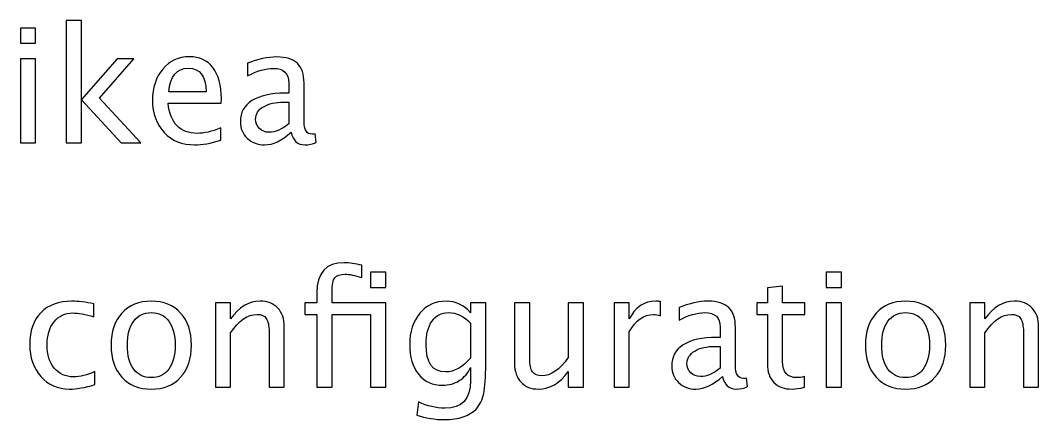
# Model space of a CAD drawing. Header units: centimetres. Extents: x -70 to 51, y -60 to 73.
# Drawn here: x 17.53 to 50.09, y 59.83 to 72.59 of the extents above; entities that cross this region are included whole.
import ezdxf

# ---------------------------------------------------------------- set-up
doc = ezdxf.new("R2010")
doc.units = ezdxf.units.CM
doc.header["$MEASUREMENT"] = 0
doc.layers.add('Layer 1', color=7, linetype='Continuous')

msp = doc.modelspace()

# ---------------------------------------------------------------- linework, layer by layer
at = {"layer": 'Layer 1'}
for points, knots in [([(17.53383, 71.8556), (17.53383, 71.8556), (17.53383, 72.34328), (17.53383, 72.34328), (17.53383, 72.34328), (17.53383, 72.34328), (18.02151, 72.34328), (18.02151, 72.34328), (18.02151, 72.34328), (18.02151, 72.34328), (18.02151, 71.8556), (18.02151, 71.8556), (18.02151, 71.8556), (18.02151, 71.8556), (17.53383, 71.8556), (17.53383, 71.8556)], [0, 0, 0, 0, 0.2, 0.2, 0.2, 0.2, 0.4, 0.4, 0.4, 0.4, 0.6, 0.6, 0.6, 0.6, 1, 1, 1, 1]), ([(19.00195, 68.67044), (19.00195, 68.67044), (19.00195, 72.58712), (19.00195, 72.58712), (19.00195, 72.58712), (19.00195, 72.58712), (19.48963, 72.58712), (19.48963, 72.58712), (19.48963, 72.58712), (19.48963, 72.58712), (19.48963, 70.05643), (19.48963, 70.05643), (19.48963, 70.05643), (19.48963, 70.05643), (20.63263, 71.36284), (20.63263, 71.36284), (20.63263, 71.36284), (20.63263, 71.36284), (21.15926, 71.36284), (21.15926, 71.36284), (21.15926, 71.36284), (21.15926, 71.36284), (20.06706, 70.10639), (20.06706, 70.10639), (20.06706, 70.10639), (20.06706, 70.10639), (21.38786, 68.67044), (21.38786, 68.67044), (21.38786, 68.67044), (21.38786, 68.67044), (20.75963, 68.67044), (20.75963, 68.67044), (20.75963, 68.67044), (20.75963, 68.67044), (19.48963, 70.05135), (19.48963, 70.05135), (19.48963, 70.05135), (19.48963, 70.05135), (19.48963, 68.67044), (19.48963, 68.67044), (19.48963, 68.67044), (19.48963, 68.67044), (19.00195, 68.67044), (19.00195, 68.67044)], [0, 0, 0, 0, 0.08333333, 0.08333333, 0.08333333, 0.08333333, 0.16666667, 0.16666667, 0.16666667, 0.16666667, 0.25, 0.25, 0.25, 0.25, 0.33333333, 0.33333333, 0.33333333, 0.33333333, 0.41666667, 0.41666667, 0.41666667, 0.41666667, 0.5, 0.5, 0.5, 0.5, 0.58333333, 0.58333333, 0.58333333, 0.58333333, 0.66666667, 0.66666667, 0.66666667, 0.66666667, 0.75, 0.75, 0.75, 0.75, 0.83333333, 0.83333333, 0.83333333, 0.83333333, 1, 1, 1, 1]), ([(17.53383, 68.67044), (17.53383, 68.67044), (17.53383, 71.36284), (17.53383, 71.36284), (17.53383, 71.36284), (17.53383, 71.36284), (18.02151, 71.36284), (18.02151, 71.36284), (18.02151, 71.36284), (18.02151, 71.36284), (18.02151, 68.67044), (18.02151, 68.67044), (18.02151, 68.67044), (18.02151, 68.67044), (17.53383, 68.67044), (17.53383, 68.67044)], [0, 0, 0, 0, 0.2, 0.2, 0.2, 0.2, 0.4, 0.4, 0.4, 0.4, 0.6, 0.6, 0.6, 0.6, 1, 1, 1, 1]), ([(23.94733, 68.7568), (23.61967, 68.65859), (23.33942, 68.60948), (23.10574, 68.60948), (23.10574, 68.60948), (22.70696, 68.60948), (22.38269, 68.74156), (22.13292, 69.00487), (22.13292, 69.00487), (21.88316, 69.26819), (21.75785, 69.60939), (21.75785, 70.02934), (21.75785, 70.02934), (21.75785, 70.43659), (21.86792, 70.77102), (22.0889, 71.03264), (22.0889, 71.03264), (22.30988, 71.29341), (22.59266, 71.4238), (22.93726, 71.4238), (22.93726, 71.4238), (23.26322, 71.4238), (23.51553, 71.30781), (23.69333, 71.07582), (23.69333, 71.07582), (23.87113, 70.84383), (23.96003, 70.51533), (23.96003, 70.08945), (23.96003, 70.08945), (23.96003, 70.08945), (23.95749, 69.94044), (23.95749, 69.94044), (23.95749, 69.94044), (23.95749, 69.94044), (22.25569, 69.94044), (22.25569, 69.94044), (22.25569, 69.94044), (22.32681, 69.29697), (22.64092, 68.97524), (23.19718, 68.97524), (23.19718, 68.97524), (23.40123, 68.97524), (23.651, 69.03281), (23.94733, 69.14796), (23.94733, 69.14796), (23.94733, 69.14796), (23.94733, 68.7568), (23.94733, 68.7568)], [0, 0, 0, 0, 0.07692308, 0.07692308, 0.07692308, 0.07692308, 0.15384615, 0.15384615, 0.15384615, 0.15384615, 0.23076923, 0.23076923, 0.23076923, 0.23076923, 0.30769231, 0.30769231, 0.30769231, 0.30769231, 0.38461538, 0.38461538, 0.38461538, 0.38461538, 0.46153846, 0.46153846, 0.46153846, 0.46153846, 0.53846154, 0.53846154, 0.53846154, 0.53846154, 0.61538462, 0.61538462, 0.61538462, 0.61538462, 0.69230769, 0.69230769, 0.69230769, 0.69230769, 0.76923077, 0.76923077, 0.76923077, 0.76923077, 0.84615385, 0.84615385, 0.84615385, 0.84615385, 1, 1, 1, 1]), ([(26.18931, 69.01334), (25.89636, 68.7441), (25.61442, 68.60948), (25.34349, 68.60948), (25.34349, 68.60948), (25.12081, 68.60948), (24.93539, 68.67891), (24.78892, 68.81861), (24.78892, 68.81861), (24.6416, 68.95831), (24.56794, 69.13441), (24.56794, 69.34693), (24.56794, 69.34693), (24.56794, 69.64072), (24.69155, 69.86678), (24.93878, 70.02426), (24.93878, 70.02426), (25.18601, 70.18174), (25.54076, 70.26048), (26.00304, 70.26048), (26.00304, 70.26048), (26.00304, 70.26048), (26.11734, 70.26048), (26.11734, 70.26048), (26.11734, 70.26048), (26.11734, 70.26048), (26.11734, 70.58475), (26.11734, 70.58475), (26.11734, 70.58475), (26.11734, 70.89717), (25.95478, 71.05296), (25.62881, 71.05296), (25.62881, 71.05296), (25.37651, 71.05296), (25.10049, 70.97337), (24.80162, 70.8142), (24.80162, 70.8142), (24.80162, 70.8142), (24.80162, 71.21552), (24.80162, 71.21552), (24.80162, 71.21552), (25.13013, 71.35099), (25.44001, 71.41872), (25.73041, 71.41872), (25.73041, 71.41872), (26.02929, 71.41872), (26.25027, 71.35099), (26.39166, 71.21467), (26.39166, 71.21467), (26.5339, 71.07836), (26.60502, 70.86839), (26.60502, 70.58475), (26.60502, 70.58475), (26.60502, 70.58475), (26.60502, 69.36809), (26.60502, 69.36809), (26.60502, 69.36809), (26.60502, 69.08954), (26.69053, 68.94984), (26.86241, 68.94984), (26.86241, 68.94984), (26.88357, 68.94984), (26.9149, 68.95323), (26.95639, 68.96), (26.95639, 68.96), (26.95639, 68.96), (26.9911, 68.68907), (26.9911, 68.68907), (26.9911, 68.68907), (26.88019, 68.63573), (26.75827, 68.60948), (26.62449, 68.60948), (26.62449, 68.60948), (26.39674, 68.60948), (26.25196, 68.7441), (26.18931, 69.01334)], [0, 0, 0, 0, 0.05, 0.05, 0.05, 0.05, 0.1, 0.1, 0.1, 0.1, 0.15, 0.15, 0.15, 0.15, 0.2, 0.2, 0.2, 0.2, 0.25, 0.25, 0.25, 0.25, 0.3, 0.3, 0.3, 0.3, 0.35, 0.35, 0.35, 0.35, 0.4, 0.4, 0.4, 0.4, 0.45, 0.45, 0.45, 0.45, 0.5, 0.5, 0.5, 0.5, 0.55, 0.55, 0.55, 0.55, 0.6, 0.6, 0.6, 0.6, 0.65, 0.65, 0.65, 0.65, 0.7, 0.7, 0.7, 0.7, 0.75, 0.75, 0.75, 0.75, 0.8, 0.8, 0.8, 0.8, 0.85, 0.85, 0.85, 0.85, 0.9, 0.9, 0.9, 0.9, 1, 1, 1, 1]), ([(22.28109, 70.3062), (22.28109, 70.3062), (23.46981, 70.3062), (23.46981, 70.3062), (23.46981, 70.3062), (23.46981, 70.80743), (23.2827, 71.05804), (22.90932, 71.05804), (22.90932, 71.05804), (22.5334, 71.05804), (22.32427, 70.80743), (22.28109, 70.3062)], [0, 0, 0, 0, 0.25, 0.25, 0.25, 0.25, 0.5, 0.5, 0.5, 0.5, 1, 1, 1, 1]), ([(26.11734, 69.27919), (26.11734, 69.27919), (26.11734, 69.97092), (26.11734, 69.97092), (26.11734, 69.97092), (26.11734, 69.97092), (25.96071, 69.976), (25.96071, 69.976), (25.96071, 69.976), (25.68977, 69.976), (25.47133, 69.92605), (25.30454, 69.82614), (25.30454, 69.82614), (25.13859, 69.72539), (25.05562, 69.59246), (25.05562, 69.42651), (25.05562, 69.42651), (25.05562, 69.31052), (25.09711, 69.21231), (25.17923, 69.13187), (25.17923, 69.13187), (25.26221, 69.05144), (25.36296, 69.0108), (25.48234, 69.0108), (25.48234, 69.0108), (25.68554, 69.0108), (25.89721, 69.10055), (26.11734, 69.27919)], [0, 0, 0, 0, 0.125, 0.125, 0.125, 0.125, 0.25, 0.25, 0.25, 0.25, 0.375, 0.375, 0.375, 0.375, 0.5, 0.5, 0.5, 0.5, 0.625, 0.625, 0.625, 0.625, 0.75, 0.75, 0.75, 0.75, 1, 1, 1, 1]), ([(27.01311, 60.86417), (27.01311, 60.86417), (27.01311, 63.19081), (27.01311, 63.19081), (27.01311, 63.19081), (27.01311, 63.19081), (26.63126, 63.19081), (26.63126, 63.19081), (26.63126, 63.19081), (26.63126, 63.19081), (26.63126, 63.55657), (26.63126, 63.55657), (26.63126, 63.55657), (26.63126, 63.55657), (27.01311, 63.55657), (27.01311, 63.55657), (27.01311, 63.55657), (27.01311, 63.55657), (27.01311, 63.87915), (27.01311, 63.87915), (27.01311, 63.87915), (27.01311, 64.52092), (27.30606, 64.84181), (27.89195, 64.84181), (27.89195, 64.84181), (28.0562, 64.84181), (28.24247, 64.81472), (28.45075, 64.76053), (28.45075, 64.76053), (28.45075, 64.76053), (28.45075, 64.36937), (28.45075, 64.36937), (28.45075, 64.36937), (28.22977, 64.44049), (28.05282, 64.47605), (27.91989, 64.47605), (27.91989, 64.47605), (27.75818, 64.47605), (27.64811, 64.43795), (27.58969, 64.3609), (27.58969, 64.3609), (27.53042, 64.28386), (27.50079, 64.14077), (27.50079, 63.93164), (27.50079, 63.93164), (27.50079, 63.93164), (27.50079, 63.55657), (27.50079, 63.55657), (27.50079, 63.55657), (27.50079, 63.55657), (29.21783, 63.55657), (29.21783, 63.55657), (29.21783, 63.55657), (29.21783, 63.55657), (29.21783, 60.86417), (29.21783, 60.86417), (29.21783, 60.86417), (29.21783, 60.86417), (28.73015, 60.86417), (28.73015, 60.86417), (28.73015, 60.86417), (28.73015, 60.86417), (28.73015, 63.19081), (28.73015, 63.19081), (28.73015, 63.19081), (28.73015, 63.19081), (27.50079, 63.19081), (27.50079, 63.19081), (27.50079, 63.19081), (27.50079, 63.19081), (27.50079, 60.86417), (27.50079, 60.86417), (27.50079, 60.86417), (27.50079, 60.86417), (27.01311, 60.86417), (27.01311, 60.86417)], [0, 0, 0, 0, 0.05, 0.05, 0.05, 0.05, 0.1, 0.1, 0.1, 0.1, 0.15, 0.15, 0.15, 0.15, 0.2, 0.2, 0.2, 0.2, 0.25, 0.25, 0.25, 0.25, 0.3, 0.3, 0.3, 0.3, 0.35, 0.35, 0.35, 0.35, 0.4, 0.4, 0.4, 0.4, 0.45, 0.45, 0.45, 0.45, 0.5, 0.5, 0.5, 0.5, 0.55, 0.55, 0.55, 0.55, 0.6, 0.6, 0.6, 0.6, 0.65, 0.65, 0.65, 0.65, 0.7, 0.7, 0.7, 0.7, 0.75, 0.75, 0.75, 0.75, 0.8, 0.8, 0.8, 0.8, 0.85, 0.85, 0.85, 0.85, 0.9, 0.9, 0.9, 0.9, 1, 1, 1, 1]), ([(28.73015, 64.04933), (28.73015, 64.04933), (28.73015, 64.53701), (28.73015, 64.53701), (28.73015, 64.53701), (28.73015, 64.53701), (29.21783, 64.53701), (29.21783, 64.53701), (29.21783, 64.53701), (29.21783, 64.53701), (29.21783, 64.04933), (29.21783, 64.04933), (29.21783, 64.04933), (29.21783, 64.04933), (28.73015, 64.04933), (28.73015, 64.04933)], [0, 0, 0, 0, 0.2, 0.2, 0.2, 0.2, 0.4, 0.4, 0.4, 0.4, 0.6, 0.6, 0.6, 0.6, 1, 1, 1, 1]), ([(43.2996, 64.04933), (43.2996, 64.04933), (43.2996, 64.53701), (43.2996, 64.53701), (43.2996, 64.53701), (43.2996, 64.53701), (43.78728, 64.53701), (43.78728, 64.53701), (43.78728, 64.53701), (43.78728, 64.53701), (43.78728, 64.04933), (43.78728, 64.04933), (43.78728, 64.04933), (43.78728, 64.04933), (43.2996, 64.04933), (43.2996, 64.04933)], [0, 0, 0, 0, 0.2, 0.2, 0.2, 0.2, 0.4, 0.4, 0.4, 0.4, 0.6, 0.6, 0.6, 0.6, 1, 1, 1, 1]), ([(42.60364, 60.86502), (42.45293, 60.82353), (42.3217, 60.80321), (42.21079, 60.80321), (42.21079, 60.80321), (41.96187, 60.80321), (41.76798, 60.87433), (41.62913, 61.01657), (41.62913, 61.01657), (41.48943, 61.15881), (41.42, 61.35608), (41.42, 61.60924), (41.42, 61.60924), (41.42, 61.60924), (41.42, 63.19081), (41.42, 63.19081), (41.42, 63.19081), (41.42, 63.19081), (41.08303, 63.19081), (41.08303, 63.19081), (41.08303, 63.19081), (41.08303, 63.19081), (41.08303, 63.55657), (41.08303, 63.55657), (41.08303, 63.55657), (41.08303, 63.55657), (41.42, 63.55657), (41.42, 63.55657), (41.42, 63.55657), (41.42, 63.55657), (41.42, 64.0434), (41.42, 64.0434), (41.42, 64.0434), (41.42, 64.0434), (41.90768, 64.08997), (41.90768, 64.08997), (41.90768, 64.08997), (41.90768, 64.08997), (41.90768, 63.55657), (41.90768, 63.55657), (41.90768, 63.55657), (41.90768, 63.55657), (42.6138, 63.55657), (42.6138, 63.55657), (42.6138, 63.55657), (42.6138, 63.55657), (42.6138, 63.19081), (42.6138, 63.19081), (42.6138, 63.19081), (42.6138, 63.19081), (41.90768, 63.19081), (41.90768, 63.19081), (41.90768, 63.19081), (41.90768, 63.19081), (41.90768, 61.69729), (41.90768, 61.69729), (41.90768, 61.69729), (41.90768, 61.34508), (42.06093, 61.16897), (42.36657, 61.16897), (42.36657, 61.16897), (42.43177, 61.16897), (42.51051, 61.17998), (42.60364, 61.20114), (42.60364, 61.20114), (42.60364, 61.20114), (42.60364, 60.86502), (42.60364, 60.86502)], [0, 0, 0, 0, 0.05555556, 0.05555556, 0.05555556, 0.05555556, 0.11111111, 0.11111111, 0.11111111, 0.11111111, 0.16666667, 0.16666667, 0.16666667, 0.16666667, 0.22222222, 0.22222222, 0.22222222, 0.22222222, 0.27777778, 0.27777778, 0.27777778, 0.27777778, 0.33333333, 0.33333333, 0.33333333, 0.33333333, 0.38888889, 0.38888889, 0.38888889, 0.38888889, 0.44444444, 0.44444444, 0.44444444, 0.44444444, 0.5, 0.5, 0.5, 0.5, 0.55555556, 0.55555556, 0.55555556, 0.55555556, 0.61111111, 0.61111111, 0.61111111, 0.61111111, 0.66666667, 0.66666667, 0.66666667, 0.66666667, 0.72222222, 0.72222222, 0.72222222, 0.72222222, 0.77777778, 0.77777778, 0.77777778, 0.77777778, 0.83333333, 0.83333333, 0.83333333, 0.83333333, 0.88888889, 0.88888889, 0.88888889, 0.88888889, 1, 1, 1, 1]), ([(19.9155, 60.94545), (19.59969, 60.85062), (19.32707, 60.80321), (19.09762, 60.80321), (19.09762, 60.80321), (18.73355, 60.80321), (18.43214, 60.93783), (18.19253, 61.20622), (18.19253, 61.20622), (17.95293, 61.47546), (17.8327, 61.81498), (17.8327, 62.22392), (17.8327, 62.22392), (17.8327, 62.6608), (17.95123, 63.002), (18.1883, 63.24584), (18.1883, 63.24584), (18.42537, 63.49053), (18.75641, 63.61245), (19.18144, 63.61245), (19.18144, 63.61245), (19.39057, 63.61245), (19.62594, 63.58366), (19.88502, 63.52609), (19.88502, 63.52609), (19.88502, 63.52609), (19.88502, 63.11461), (19.88502, 63.11461), (19.88502, 63.11461), (19.60985, 63.19589), (19.38549, 63.23653), (19.21277, 63.23653), (19.21277, 63.23653), (18.96215, 63.23653), (18.76149, 63.14255), (18.61163, 62.95544), (18.61163, 62.95544), (18.46177, 62.76832), (18.38642, 62.51856), (18.38642, 62.20698), (18.38642, 62.20698), (18.38642, 61.90472), (18.46431, 61.66088), (18.61925, 61.47377), (18.61925, 61.47377), (18.77419, 61.2875), (18.97655, 61.19437), (19.22801, 61.19437), (19.22801, 61.19437), (19.45068, 61.19437), (19.67928, 61.25194), (19.9155, 61.36709), (19.9155, 61.36709), (19.9155, 61.36709), (19.9155, 60.94545), (19.9155, 60.94545)], [0, 0, 0, 0, 0.06666667, 0.06666667, 0.06666667, 0.06666667, 0.13333333, 0.13333333, 0.13333333, 0.13333333, 0.2, 0.2, 0.2, 0.2, 0.26666667, 0.26666667, 0.26666667, 0.26666667, 0.33333333, 0.33333333, 0.33333333, 0.33333333, 0.4, 0.4, 0.4, 0.4, 0.46666667, 0.46666667, 0.46666667, 0.46666667, 0.53333333, 0.53333333, 0.53333333, 0.53333333, 0.6, 0.6, 0.6, 0.6, 0.66666667, 0.66666667, 0.66666667, 0.66666667, 0.73333333, 0.73333333, 0.73333333, 0.73333333, 0.8, 0.8, 0.8, 0.8, 0.86666667, 0.86666667, 0.86666667, 0.86666667, 1, 1, 1, 1]), ([(21.71975, 60.80321), (21.32436, 60.80321), (21.01109, 60.92936), (20.7808, 61.18167), (20.7808, 61.18167), (20.54966, 61.43398), (20.43451, 61.77688), (20.43451, 62.20952), (20.43451, 62.20952), (20.43451, 62.64132), (20.54966, 62.98338), (20.7808, 63.23484), (20.7808, 63.23484), (21.01109, 63.4863), (21.32436, 63.61245), (21.71975, 63.61245), (21.71975, 63.61245), (22.11514, 63.61245), (22.42841, 63.4863), (22.6587, 63.23484), (22.6587, 63.23484), (22.88984, 62.98338), (23.00499, 62.64132), (23.00499, 62.20952), (23.00499, 62.20952), (23.00499, 61.77688), (22.88984, 61.43398), (22.6587, 61.18167), (22.6587, 61.18167), (22.42841, 60.92936), (22.11514, 60.80321), (21.71975, 60.80321)], [0, 0, 0, 0, 0.11111111, 0.11111111, 0.11111111, 0.11111111, 0.22222222, 0.22222222, 0.22222222, 0.22222222, 0.33333333, 0.33333333, 0.33333333, 0.33333333, 0.44444444, 0.44444444, 0.44444444, 0.44444444, 0.55555556, 0.55555556, 0.55555556, 0.55555556, 0.66666667, 0.66666667, 0.66666667, 0.66666667, 0.77777778, 0.77777778, 0.77777778, 0.77777778, 1, 1, 1, 1]), ([(23.76868, 60.86417), (23.76868, 60.86417), (23.76868, 63.55657), (23.76868, 63.55657), (23.76868, 63.55657), (23.76868, 63.55657), (24.25636, 63.55657), (24.25636, 63.55657), (24.25636, 63.55657), (24.25636, 63.55657), (24.25636, 63.04772), (24.25636, 63.04772), (24.25636, 63.04772), (24.51459, 63.42449), (24.83125, 63.61245), (25.20547, 63.61245), (25.20547, 63.61245), (25.44085, 63.61245), (25.62796, 63.53879), (25.76597, 63.39062), (25.76597, 63.39062), (25.90397, 63.2433), (25.9734, 63.04434), (25.9734, 62.79542), (25.9734, 62.79542), (25.9734, 62.79542), (25.9734, 60.86417), (25.9734, 60.86417), (25.9734, 60.86417), (25.9734, 60.86417), (25.48572, 60.86417), (25.48572, 60.86417), (25.48572, 60.86417), (25.48572, 60.86417), (25.48572, 62.63624), (25.48572, 62.63624), (25.48572, 62.63624), (25.48572, 62.83606), (25.45609, 62.9783), (25.39767, 63.06296), (25.39767, 63.06296), (25.3384, 63.14848), (25.24103, 63.19081), (25.10472, 63.19081), (25.10472, 63.19081), (24.805, 63.19081), (24.52221, 62.99523), (24.25636, 62.60407), (24.25636, 62.60407), (24.25636, 62.60407), (24.25636, 60.86417), (24.25636, 60.86417), (24.25636, 60.86417), (24.25636, 60.86417), (23.76868, 60.86417), (23.76868, 60.86417)], [0, 0, 0, 0, 0.06666667, 0.06666667, 0.06666667, 0.06666667, 0.13333333, 0.13333333, 0.13333333, 0.13333333, 0.2, 0.2, 0.2, 0.2, 0.26666667, 0.26666667, 0.26666667, 0.26666667, 0.33333333, 0.33333333, 0.33333333, 0.33333333, 0.4, 0.4, 0.4, 0.4, 0.46666667, 0.46666667, 0.46666667, 0.46666667, 0.53333333, 0.53333333, 0.53333333, 0.53333333, 0.6, 0.6, 0.6, 0.6, 0.66666667, 0.66666667, 0.66666667, 0.66666667, 0.73333333, 0.73333333, 0.73333333, 0.73333333, 0.8, 0.8, 0.8, 0.8, 0.86666667, 0.86666667, 0.86666667, 0.86666667, 1, 1, 1, 1]), ([(30.20589, 59.97009), (30.20589, 59.97009), (30.26346, 60.39173), (30.26346, 60.39173), (30.26346, 60.39173), (30.54625, 60.25965), (30.8265, 60.19361), (31.10336, 60.19361), (31.10336, 60.19361), (31.65284, 60.19361), (31.92801, 60.48486), (31.92801, 61.06652), (31.92801, 61.06652), (31.92801, 61.06652), (31.92801, 61.48986), (31.92801, 61.48986), (31.92801, 61.48986), (31.84334, 61.31121), (31.72312, 61.1732), (31.56648, 61.07414), (31.56648, 61.07414), (31.40985, 60.97508), (31.23544, 60.92513), (31.04324, 60.92513), (31.04324, 60.92513), (30.71728, 60.92513), (30.45904, 61.04197), (30.26854, 61.27565), (30.26854, 61.27565), (30.07804, 61.50933), (29.98237, 61.82598), (29.98237, 62.22561), (29.98237, 62.22561), (29.98237, 62.63455), (30.09074, 62.96814), (30.30749, 63.22637), (30.30749, 63.22637), (30.52508, 63.48376), (30.80533, 63.61245), (31.14992, 63.61245), (31.14992, 63.61245), (31.45134, 63.61245), (31.71126, 63.49053), (31.92801, 63.24584), (31.92801, 63.24584), (31.92801, 63.24584), (31.92801, 63.55657), (31.92801, 63.55657), (31.92801, 63.55657), (31.92801, 63.55657), (32.41569, 63.55657), (32.41569, 63.55657), (32.41569, 63.55657), (32.41569, 63.55657), (32.41569, 61.59908), (32.41569, 61.59908), (32.41569, 61.59908), (32.41569, 61.17828), (32.39368, 60.86671), (32.34965, 60.66436), (32.34965, 60.66436), (32.30647, 60.462), (32.2235, 60.29606), (32.10327, 60.16736), (32.10327, 60.16736), (31.88991, 59.9413), (31.55632, 59.82785), (31.10336, 59.82785), (31.10336, 59.82785), (30.79263, 59.82785), (30.49376, 59.87526), (30.20589, 59.97009)], [0, 0, 0, 0, 0.05263158, 0.05263158, 0.05263158, 0.05263158, 0.10526316, 0.10526316, 0.10526316, 0.10526316, 0.15789474, 0.15789474, 0.15789474, 0.15789474, 0.21052632, 0.21052632, 0.21052632, 0.21052632, 0.26315789, 0.26315789, 0.26315789, 0.26315789, 0.31578947, 0.31578947, 0.31578947, 0.31578947, 0.36842105, 0.36842105, 0.36842105, 0.36842105, 0.42105263, 0.42105263, 0.42105263, 0.42105263, 0.47368421, 0.47368421, 0.47368421, 0.47368421, 0.52631579, 0.52631579, 0.52631579, 0.52631579, 0.57894737, 0.57894737, 0.57894737, 0.57894737, 0.63157895, 0.63157895, 0.63157895, 0.63157895, 0.68421053, 0.68421053, 0.68421053, 0.68421053, 0.73684211, 0.73684211, 0.73684211, 0.73684211, 0.78947368, 0.78947368, 0.78947368, 0.78947368, 0.84210526, 0.84210526, 0.84210526, 0.84210526, 0.89473684, 0.89473684, 0.89473684, 0.89473684, 1, 1, 1, 1]), ([(35.04967, 60.86417), (35.04967, 60.86417), (35.04967, 61.37048), (35.04967, 61.37048), (35.04967, 61.37048), (34.78974, 60.99202), (34.47394, 60.80321), (34.1031, 60.80321), (34.1031, 60.80321), (33.86772, 60.80321), (33.68061, 60.87687), (33.54176, 61.02504), (33.54176, 61.02504), (33.40206, 61.1732), (33.33263, 61.37217), (33.33263, 61.62363), (33.33263, 61.62363), (33.33263, 61.62363), (33.33263, 63.55657), (33.33263, 63.55657), (33.33263, 63.55657), (33.33263, 63.55657), (33.82031, 63.55657), (33.82031, 63.55657), (33.82031, 63.55657), (33.82031, 63.55657), (33.82031, 61.7828), (33.82031, 61.7828), (33.82031, 61.7828), (33.82031, 61.58045), (33.84994, 61.43736), (33.90836, 61.3527), (33.90836, 61.3527), (33.96763, 61.26718), (34.06584, 61.22485), (34.20385, 61.22485), (34.20385, 61.22485), (34.50188, 61.22485), (34.78466, 61.42043), (35.04967, 61.81244), (35.04967, 61.81244), (35.04967, 61.81244), (35.04967, 63.55657), (35.04967, 63.55657), (35.04967, 63.55657), (35.04967, 63.55657), (35.53735, 63.55657), (35.53735, 63.55657), (35.53735, 63.55657), (35.53735, 63.55657), (35.53735, 60.86417), (35.53735, 60.86417), (35.53735, 60.86417), (35.53735, 60.86417), (35.04967, 60.86417), (35.04967, 60.86417)], [0, 0, 0, 0, 0.06666667, 0.06666667, 0.06666667, 0.06666667, 0.13333333, 0.13333333, 0.13333333, 0.13333333, 0.2, 0.2, 0.2, 0.2, 0.26666667, 0.26666667, 0.26666667, 0.26666667, 0.33333333, 0.33333333, 0.33333333, 0.33333333, 0.4, 0.4, 0.4, 0.4, 0.46666667, 0.46666667, 0.46666667, 0.46666667, 0.53333333, 0.53333333, 0.53333333, 0.53333333, 0.6, 0.6, 0.6, 0.6, 0.66666667, 0.66666667, 0.66666667, 0.66666667, 0.73333333, 0.73333333, 0.73333333, 0.73333333, 0.8, 0.8, 0.8, 0.8, 0.86666667, 0.86666667, 0.86666667, 0.86666667, 1, 1, 1, 1]), ([(36.5161, 60.86417), (36.5161, 60.86417), (36.5161, 63.55657), (36.5161, 63.55657), (36.5161, 63.55657), (36.5161, 63.55657), (37.00378, 63.55657), (37.00378, 63.55657), (37.00378, 63.55657), (37.00378, 63.55657), (37.00378, 63.04772), (37.00378, 63.04772), (37.00378, 63.04772), (37.19767, 63.42449), (37.47876, 63.61245), (37.84791, 63.61245), (37.84791, 63.61245), (37.89786, 63.61245), (37.95035, 63.60822), (38.00454, 63.59975), (38.00454, 63.59975), (38.00454, 63.59975), (38.00454, 63.1434), (38.00454, 63.1434), (38.00454, 63.1434), (37.91987, 63.17134), (37.84537, 63.18573), (37.78102, 63.18573), (37.78102, 63.18573), (37.47114, 63.18573), (37.21206, 63.00285), (37.00378, 62.63624), (37.00378, 62.63624), (37.00378, 62.63624), (37.00378, 60.86417), (37.00378, 60.86417), (37.00378, 60.86417), (37.00378, 60.86417), (36.5161, 60.86417), (36.5161, 60.86417)], [0, 0, 0, 0, 0.09090909, 0.09090909, 0.09090909, 0.09090909, 0.18181818, 0.18181818, 0.18181818, 0.18181818, 0.27272727, 0.27272727, 0.27272727, 0.27272727, 0.36363636, 0.36363636, 0.36363636, 0.36363636, 0.45454545, 0.45454545, 0.45454545, 0.45454545, 0.54545455, 0.54545455, 0.54545455, 0.54545455, 0.63636364, 0.63636364, 0.63636364, 0.63636364, 0.72727273, 0.72727273, 0.72727273, 0.72727273, 0.81818182, 0.81818182, 0.81818182, 0.81818182, 1, 1, 1, 1]), ([(39.98236, 61.20707), (39.68941, 60.93783), (39.40747, 60.80321), (39.13654, 60.80321), (39.13654, 60.80321), (38.91386, 60.80321), (38.72844, 60.87264), (38.58197, 61.01234), (38.58197, 61.01234), (38.43465, 61.15204), (38.36099, 61.32814), (38.36099, 61.54066), (38.36099, 61.54066), (38.36099, 61.83445), (38.4846, 62.06051), (38.73183, 62.21799), (38.73183, 62.21799), (38.97906, 62.37547), (39.33381, 62.45421), (39.79609, 62.45421), (39.79609, 62.45421), (39.79609, 62.45421), (39.91039, 62.45421), (39.91039, 62.45421), (39.91039, 62.45421), (39.91039, 62.45421), (39.91039, 62.77848), (39.91039, 62.77848), (39.91039, 62.77848), (39.91039, 63.0909), (39.74783, 63.24669), (39.42186, 63.24669), (39.42186, 63.24669), (39.16956, 63.24669), (38.89354, 63.1671), (38.59467, 63.00793), (38.59467, 63.00793), (38.59467, 63.00793), (38.59467, 63.40925), (38.59467, 63.40925), (38.59467, 63.40925), (38.92318, 63.54472), (39.23306, 63.61245), (39.52346, 63.61245), (39.52346, 63.61245), (39.82234, 63.61245), (40.04332, 63.54472), (40.18471, 63.4084), (40.18471, 63.4084), (40.32695, 63.27209), (40.39807, 63.06212), (40.39807, 62.77848), (40.39807, 62.77848), (40.39807, 62.77848), (40.39807, 61.56182), (40.39807, 61.56182), (40.39807, 61.56182), (40.39807, 61.28327), (40.48358, 61.14357), (40.65546, 61.14357), (40.65546, 61.14357), (40.67662, 61.14357), (40.70795, 61.14696), (40.74944, 61.15373), (40.74944, 61.15373), (40.74944, 61.15373), (40.78415, 60.8828), (40.78415, 60.8828), (40.78415, 60.8828), (40.67324, 60.82946), (40.55132, 60.80321), (40.41754, 60.80321), (40.41754, 60.80321), (40.18979, 60.80321), (40.04501, 60.93783), (39.98236, 61.20707)], [0, 0, 0, 0, 0.05, 0.05, 0.05, 0.05, 0.1, 0.1, 0.1, 0.1, 0.15, 0.15, 0.15, 0.15, 0.2, 0.2, 0.2, 0.2, 0.25, 0.25, 0.25, 0.25, 0.3, 0.3, 0.3, 0.3, 0.35, 0.35, 0.35, 0.35, 0.4, 0.4, 0.4, 0.4, 0.45, 0.45, 0.45, 0.45, 0.5, 0.5, 0.5, 0.5, 0.55, 0.55, 0.55, 0.55, 0.6, 0.6, 0.6, 0.6, 0.65, 0.65, 0.65, 0.65, 0.7, 0.7, 0.7, 0.7, 0.75, 0.75, 0.75, 0.75, 0.8, 0.8, 0.8, 0.8, 0.85, 0.85, 0.85, 0.85, 0.9, 0.9, 0.9, 0.9, 1, 1, 1, 1]), ([(43.2996, 60.86417), (43.2996, 60.86417), (43.2996, 63.55657), (43.2996, 63.55657), (43.2996, 63.55657), (43.2996, 63.55657), (43.78728, 63.55657), (43.78728, 63.55657), (43.78728, 63.55657), (43.78728, 63.55657), (43.78728, 60.86417), (43.78728, 60.86417), (43.78728, 60.86417), (43.78728, 60.86417), (43.2996, 60.86417), (43.2996, 60.86417)], [0, 0, 0, 0, 0.2, 0.2, 0.2, 0.2, 0.4, 0.4, 0.4, 0.4, 0.6, 0.6, 0.6, 0.6, 1, 1, 1, 1]), ([(45.8396, 60.80321), (45.44421, 60.80321), (45.13094, 60.92936), (44.90065, 61.18167), (44.90065, 61.18167), (44.66951, 61.43398), (44.55436, 61.77688), (44.55436, 62.20952), (44.55436, 62.20952), (44.55436, 62.64132), (44.66951, 62.98338), (44.90065, 63.23484), (44.90065, 63.23484), (45.13094, 63.4863), (45.44421, 63.61245), (45.8396, 63.61245), (45.8396, 63.61245), (46.23499, 63.61245), (46.54826, 63.4863), (46.77855, 63.23484), (46.77855, 63.23484), (47.00969, 62.98338), (47.12484, 62.64132), (47.12484, 62.20952), (47.12484, 62.20952), (47.12484, 61.77688), (47.00969, 61.43398), (46.77855, 61.18167), (46.77855, 61.18167), (46.54826, 60.92936), (46.23499, 60.80321), (45.8396, 60.80321)], [0, 0, 0, 0, 0.11111111, 0.11111111, 0.11111111, 0.11111111, 0.22222222, 0.22222222, 0.22222222, 0.22222222, 0.33333333, 0.33333333, 0.33333333, 0.33333333, 0.44444444, 0.44444444, 0.44444444, 0.44444444, 0.55555556, 0.55555556, 0.55555556, 0.55555556, 0.66666667, 0.66666667, 0.66666667, 0.66666667, 0.77777778, 0.77777778, 0.77777778, 0.77777778, 1, 1, 1, 1]), ([(47.88853, 60.86417), (47.88853, 60.86417), (47.88853, 63.55657), (47.88853, 63.55657), (47.88853, 63.55657), (47.88853, 63.55657), (48.37621, 63.55657), (48.37621, 63.55657), (48.37621, 63.55657), (48.37621, 63.55657), (48.37621, 63.04772), (48.37621, 63.04772), (48.37621, 63.04772), (48.63444, 63.42449), (48.9511, 63.61245), (49.32532, 63.61245), (49.32532, 63.61245), (49.5607, 63.61245), (49.74781, 63.53879), (49.88582, 63.39062), (49.88582, 63.39062), (50.02382, 63.2433), (50.09325, 63.04434), (50.09325, 62.79542), (50.09325, 62.79542), (50.09325, 62.79542), (50.09325, 60.86417), (50.09325, 60.86417), (50.09325, 60.86417), (50.09325, 60.86417), (49.60557, 60.86417), (49.60557, 60.86417), (49.60557, 60.86417), (49.60557, 60.86417), (49.60557, 62.63624), (49.60557, 62.63624), (49.60557, 62.63624), (49.60557, 62.83606), (49.57594, 62.9783), (49.51752, 63.06296), (49.51752, 63.06296), (49.45825, 63.14848), (49.36088, 63.19081), (49.22457, 63.19081), (49.22457, 63.19081), (48.92485, 63.19081), (48.64206, 62.99523), (48.37621, 62.60407), (48.37621, 62.60407), (48.37621, 62.60407), (48.37621, 60.86417), (48.37621, 60.86417), (48.37621, 60.86417), (48.37621, 60.86417), (47.88853, 60.86417), (47.88853, 60.86417)], [0, 0, 0, 0, 0.06666667, 0.06666667, 0.06666667, 0.06666667, 0.13333333, 0.13333333, 0.13333333, 0.13333333, 0.2, 0.2, 0.2, 0.2, 0.26666667, 0.26666667, 0.26666667, 0.26666667, 0.33333333, 0.33333333, 0.33333333, 0.33333333, 0.4, 0.4, 0.4, 0.4, 0.46666667, 0.46666667, 0.46666667, 0.46666667, 0.53333333, 0.53333333, 0.53333333, 0.53333333, 0.6, 0.6, 0.6, 0.6, 0.66666667, 0.66666667, 0.66666667, 0.66666667, 0.73333333, 0.73333333, 0.73333333, 0.73333333, 0.8, 0.8, 0.8, 0.8, 0.86666667, 0.86666667, 0.86666667, 0.86666667, 1, 1, 1, 1]), ([(21.7189, 61.16897), (21.9602, 61.16897), (22.14816, 61.25956), (22.28194, 61.4416), (22.28194, 61.4416), (22.41486, 61.62278), (22.48175, 61.87932), (22.48175, 62.20952), (22.48175, 62.20952), (22.48175, 62.53888), (22.41486, 62.79457), (22.28194, 62.97576), (22.28194, 62.97576), (22.14816, 63.1561), (21.9602, 63.24669), (21.7189, 63.24669), (21.7189, 63.24669), (21.47676, 63.24669), (21.2888, 63.1561), (21.15672, 62.97576), (21.15672, 62.97576), (21.02379, 62.79457), (20.95775, 62.53888), (20.95775, 62.20952), (20.95775, 62.20952), (20.95775, 61.87932), (21.02379, 61.62278), (21.15672, 61.4416), (21.15672, 61.4416), (21.2888, 61.25956), (21.47676, 61.16897), (21.7189, 61.16897)], [0, 0, 0, 0, 0.11111111, 0.11111111, 0.11111111, 0.11111111, 0.22222222, 0.22222222, 0.22222222, 0.22222222, 0.33333333, 0.33333333, 0.33333333, 0.33333333, 0.44444444, 0.44444444, 0.44444444, 0.44444444, 0.55555556, 0.55555556, 0.55555556, 0.55555556, 0.66666667, 0.66666667, 0.66666667, 0.66666667, 0.77777778, 0.77777778, 0.77777778, 0.77777778, 1, 1, 1, 1]), ([(31.92801, 61.7955), (31.92801, 61.7955), (31.92801, 62.91226), (31.92801, 62.91226), (31.92801, 62.91226), (31.71296, 63.13493), (31.47843, 63.24669), (31.22528, 63.24669), (31.22528, 63.24669), (31.00006, 63.24669), (30.82396, 63.15694), (30.69696, 62.9766), (30.69696, 62.9766), (30.56911, 62.79711), (30.50561, 62.54734), (30.50561, 62.229), (30.50561, 62.229), (30.50561, 61.64395), (30.71304, 61.35185), (31.12876, 61.35185), (31.12876, 61.35185), (31.41154, 61.35185), (31.67824, 61.50002), (31.92801, 61.7955)], [0, 0, 0, 0, 0.14285714, 0.14285714, 0.14285714, 0.14285714, 0.28571429, 0.28571429, 0.28571429, 0.28571429, 0.42857143, 0.42857143, 0.42857143, 0.42857143, 0.57142857, 0.57142857, 0.57142857, 0.57142857, 0.71428571, 0.71428571, 0.71428571, 0.71428571, 1, 1, 1, 1]), ([(45.83875, 61.16897), (46.08005, 61.16897), (46.26801, 61.25956), (46.40179, 61.4416), (46.40179, 61.4416), (46.53471, 61.62278), (46.6016, 61.87932), (46.6016, 62.20952), (46.6016, 62.20952), (46.6016, 62.53888), (46.53471, 62.79457), (46.40179, 62.97576), (46.40179, 62.97576), (46.26801, 63.1561), (46.08005, 63.24669), (45.83875, 63.24669), (45.83875, 63.24669), (45.59661, 63.24669), (45.40865, 63.1561), (45.27657, 62.97576), (45.27657, 62.97576), (45.14364, 62.79457), (45.0776, 62.53888), (45.0776, 62.20952), (45.0776, 62.20952), (45.0776, 61.87932), (45.14364, 61.62278), (45.27657, 61.4416), (45.27657, 61.4416), (45.40865, 61.25956), (45.59661, 61.16897), (45.83875, 61.16897)], [0, 0, 0, 0, 0.11111111, 0.11111111, 0.11111111, 0.11111111, 0.22222222, 0.22222222, 0.22222222, 0.22222222, 0.33333333, 0.33333333, 0.33333333, 0.33333333, 0.44444444, 0.44444444, 0.44444444, 0.44444444, 0.55555556, 0.55555556, 0.55555556, 0.55555556, 0.66666667, 0.66666667, 0.66666667, 0.66666667, 0.77777778, 0.77777778, 0.77777778, 0.77777778, 1, 1, 1, 1]), ([(39.91039, 61.47292), (39.91039, 61.47292), (39.91039, 62.16465), (39.91039, 62.16465), (39.91039, 62.16465), (39.91039, 62.16465), (39.75376, 62.16973), (39.75376, 62.16973), (39.75376, 62.16973), (39.48282, 62.16973), (39.26438, 62.11978), (39.09759, 62.01987), (39.09759, 62.01987), (38.93164, 61.91912), (38.84867, 61.78619), (38.84867, 61.62024), (38.84867, 61.62024), (38.84867, 61.50425), (38.89016, 61.40604), (38.97228, 61.3256), (38.97228, 61.3256), (39.05526, 61.24517), (39.15601, 61.20453), (39.27539, 61.20453), (39.27539, 61.20453), (39.47859, 61.20453), (39.69026, 61.29428), (39.91039, 61.47292)], [0, 0, 0, 0, 0.125, 0.125, 0.125, 0.125, 0.25, 0.25, 0.25, 0.25, 0.375, 0.375, 0.375, 0.375, 0.5, 0.5, 0.5, 0.5, 0.625, 0.625, 0.625, 0.625, 0.75, 0.75, 0.75, 0.75, 1, 1, 1, 1])]:
    msp.add_open_spline(points, degree=3, knots=knots, dxfattribs=at)

doc.saveas('drawing.dxf')
